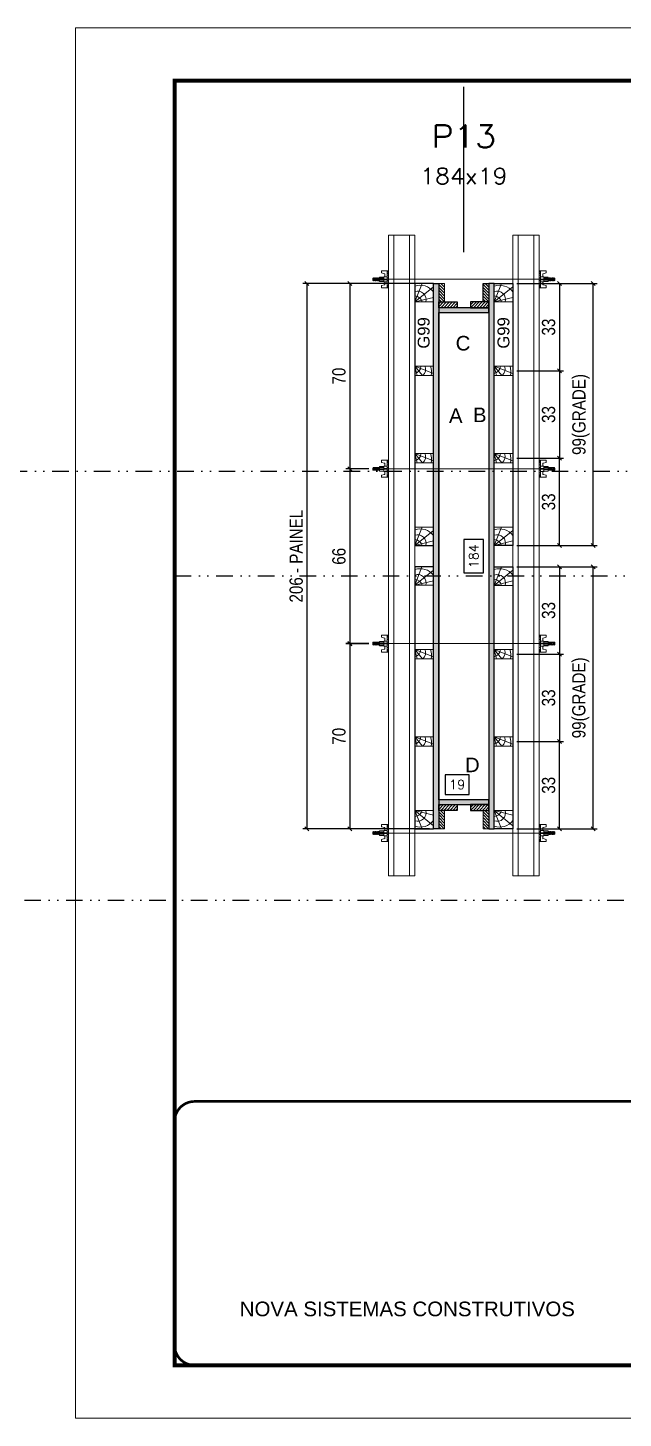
# Model space of a CAD drawing. Extents: x 13770 to 23315, y 867 to 16997.
# Drawn here: x 19119 to 19568, y 11204 to 12254 of the extents above; entities that cross this region are included whole.
import ezdxf
from ezdxf.enums import TextEntityAlignment as Align

# ---------------------------------------------------------------- set-up
doc = ezdxf.new("R2010")
doc.units = 0
for name, pattern in [('CONTINUO', [0]), ('DASHED', [0.75, 0.5, -0.25]), ('DIVIDE2', [0.625, 0.25, -0.125, 0, -0.125, 0, -0.125]), ('HIDDEN', [0.375, 0.25, -0.125])]:
    doc.linetypes.add(name, pattern=pattern)
for name, color, linetype in [('COTA', 241, 'Continuous'), ('cotas', 4, 'Continuous'), ('Nível', 160, 'Continuous'), ('Painéis', 200, 'Continuous'), ('SARRAFO', 251, 'Continuous'), ('Texto de Titulo', 7, 'Continuous'), ('Texto Qtd Sarr', 242, 'Continuous'), ('TEXTO_GERAL', 7, 'Continuous')]:
    doc.layers.add(name, color=color, linetype=linetype)
for name, color, linetype, lineweight in [('Folhas', 255, 'Continuous', 9), ('Hachura', 251, 'Continuous', 9), ('Madeira', 126, 'Continuous', 18), ('Perfil Metálico', 224, 'Continuous', 18), ('SARRAFO DE PRESSAO', 251, 'DASHED', 9), ('Texto Seção', 7, 'Continuous', 15)]:
    doc.layers.add(name, color=color, linetype=linetype, lineweight=lineweight)
doc.styles.add('ARIAL', font='arial.ttf')
doc.styles.add('COTA TECNICA 2X', font='techl___.ttf', dxfattribs={"height": 10})
doc.styles.add('ROMANS', font='romans.shx')
doc.styles.add('SANSSERIF', font='sas_____.pfb')
doc.dimstyles.new('SECAO PILAR', dxfattribs={"dimtxt": 10, "dimasz": 3, "dimexe": 3, "dimexo": 3, "dimgap": 3, "dimtad": 1, "dimdec": 1, "dimlfac": 0.5, "dimzin": 12, "dimdsep": 46, "dimtxsty": 'COTA TECNICA 2X', "dimblk1": 'OBLIQUE', "dimblk2": 'OBLIQUE', "dimsah": 1, "dimcen": 0.9, "dimclrd": 256, "dimclre": 256, "dimclrt": 256, "dimadec": 1, "dimazin": 3, "dimtfac": 1, "dimtdec": 1, "dimtmove": 0, "dimatfit": 3, "dimfxl": 1, "dimtolj": 1, "dimtzin": 12, "dimarcsym": 0})
doc.dimstyles.new('SECÇÃO 2', dxfattribs={"dimtxt": 7, "dimasz": 6, "dimexe": 0.18, "dimexo": 2, "dimgap": -4, "dimtad": 3, "dimdec": 1, "dimlfac": 0.5, "dimzin": 12, "dimdsep": 46, "dimtxsty": 'ROMANS', "dimblk": 'ARCHTICK', "dimcen": 0.09, "dimse1": 1, "dimse2": 1, "dimsd1": 1, "dimsd2": 1, "dimclrd": 180, "dimclre": 5, "dimclrt": 1, "dimadec": 0, "dimazin": 3, "dimtfac": 1, "dimtdec": 1, "dimtofl": 0, "dimtmove": 0, "dimatfit": 3, "dimldrblk": 'ARCHTICK', "dimfxl": 1, "dimtolj": 1, "dimtzin": 0, "dimarcsym": 0})
pattern_1 = [(225, (9940.0792, -11261.8224), (1.12253202, -1.12253202), [])]
pattern_2 = [(225, (9940.0792, -10882.2224), (1.12253202, -1.12253202), [])]

# ---------------------------------------------------------------- blocks, each defined once
blk = doc.blocks.new('9999999999')
at = {"color": 30, "linetype": 'CONTINUO', "const_width": 2}
blk.add_lwpolyline([(99584, 34230.2), (99584, 34414.4, 0.414214), (99569, 34429.4), (98229, 34429.4, 0.414214), (98214, 34414.4), (98214, 34245.2, 0.414214), (98229, 34230.2), (99584, 34230.2)], format="xyb", dxfattribs=at)
at = {"layer": 'Folhas'}
blk.add_lwpolyline([(98139, 34190.2), (99624, 34190.2), (99624, 35240.2), (98139, 35240.2)], close=True, dxfattribs=at)
at = {"layer": 'Folhas', "color": 30, "const_width": 3}
blk.add_lwpolyline([(98214, 34230.2), (99584, 34230.2), (99584, 35200.2), (98214, 35200.2)], close=True, dxfattribs=at)
at = {"color": 7, "linetype": 'Continuous', "ltscale": 5, "style": 'ARIAL'}
blk.add_text('NOVA SISTEMAS CONSTRUTIVOS', height=11.059, dxfattribs=at).set_placement((98263.2, 34267.2))
blk = doc.blocks.new('titulo1')
at = {"layer": 'Defpoints', "color": 252, "linetype": 'HIDDEN', "ltscale": 2}
blk.add_line((0, 0), (0, 125), dxfattribs=at)
at = {"layer": 'Defpoints', "style": 'ROMANS', "oblique": 15}
blk.add_attdef('FOLHA', text='', height=10, dxfattribs=at).set_placement((0, 15.6), align=Align.MIDDLE_CENTER)
at = {"layer": 'Texto Qtd Sarr', "color": 3, "style": 'ROMANS', "oblique": 15}
for tag, height, p in [('TITULO', 17, (0, 71.4)), ('SEÇÃO', 12, (0, 41.5))]:
    blk.add_attdef(tag, text='', height=height, dxfattribs=at).set_placement(p, align=Align.MIDDLE_CENTER)
blk = doc.blocks.new('*D630')
at = {"layer": 'COTA', "color": 180, "lineweight": -2, "transparency": 16777216}
for p, q in [((19463, 11867.9), (19448, 11867.9)), ((19448, 11867.9), (19448, 11842.5)), ((19463, 11842.5), (19463, 11867.9)), ((19448, 11842.5), (19463, 11842.5))]:
    blk.add_line(p, q, dxfattribs=at)
at = {"layer": 'Defpoints', "color": 0, "transparency": 16777216}
for p in [(19429, 12039.2), (19429, 11671.2), (19467, 11671.2)]:
    blk.add_point(p, dxfattribs=at)
at = {"layer": 'COTA', "color": 1, "transparency": 16777216, "insert": (19455.5, 11855.2), "char_height": 7, "attachment_point": 5, "rotation": 90, "style": 'ROMANS'}
blk.add_mtext('\\A1;184', dxfattribs=at)
blk = doc.blocks.new('_ArchTick')
at = {"color": 0, "linetype": 'ByBlock', "const_width": 0.15}
blk.add_lwpolyline([(-0.5, -0.5), (0.5, 0.5)], dxfattribs=at)
blk = doc.blocks.new('*D631')
at = {"layer": 'COTA', "color": 180, "lineweight": -2, "transparency": 16777216}
for p, q in [((19452, 11690.2), (19434, 11690.2)), ((19434, 11690.2), (19434, 11675.2)), ((19452, 11675.2), (19452, 11690.2)), ((19434, 11675.2), (19452, 11675.2))]:
    blk.add_line(p, q, dxfattribs=at)
at = {"layer": 'Defpoints', "color": 0, "transparency": 16777216}
for p in [(19429, 12021.9), (19467, 12021.9), (19429, 11671.2)]:
    blk.add_point(p, dxfattribs=at)
at = {"layer": 'COTA', "color": 1, "transparency": 16777216, "insert": (19443, 11682.7), "char_height": 7, "attachment_point": 5, "style": 'ROMANS'}
blk.add_mtext('\\A1;19', dxfattribs=at)
blk = doc.blocks.new('_Oblique')
at = {"color": 0, "linetype": 'ByBlock', "lineweight": -2}
blk.add_line((-0.5, -0.5), (0.5, 0.5), dxfattribs=at)
blk = doc.blocks.new('*D632')
at = {"layer": 'COTA', "lineweight": -2, "transparency": 16777216}
for p, q in [((19408, 12061.2), (19358.8, 12061.2)), ((19361.8, 12061.2), (19361.8, 11921.1)), ((19376.2, 11921.1), (19358.8, 11921.1))]:
    blk.add_line(p, q, dxfattribs=at)
at = {"layer": 'Defpoints', "color": 0, "transparency": 16777216}
for p in [(19411, 12061.2), (19361.8, 11921.1), (19379.2, 11921.1)]:
    blk.add_point(p, dxfattribs=at)
at = {"layer": 'COTA', "lineweight": -2, "transparency": 16777216, "xscale": 3, "yscale": 3, "zscale": 3}
for p, rotation in [((19361.8, 12061.2), 90), ((19361.8, 11921.1), 270)]:
    blk.add_blockref('_Oblique', p, dxfattribs=dict(at, rotation=rotation))
at = {"layer": 'COTA', "transparency": 16777216, "insert": (19353.7, 11991.2), "char_height": 10, "attachment_point": 5, "rotation": 90, "style": 'COTA TECNICA 2X'}
blk.add_mtext('\\A1;70', dxfattribs=at)
blk = doc.blocks.new('*D633')
at = {"layer": 'COTA', "lineweight": -2, "transparency": 16777216}
for p, q in [((19422, 12061.2), (19326.5, 12061.2)), ((19329.5, 12061.2), (19329.5, 11649.2)), ((19422, 11649.2), (19326.5, 11649.2))]:
    blk.add_line(p, q, dxfattribs=at)
at = {"layer": 'Defpoints', "color": 0, "transparency": 16777216}
for p in [(19425, 12061.2), (19329.5, 11649.2), (19425, 11649.2)]:
    blk.add_point(p, dxfattribs=at)
at = {"layer": 'COTA', "lineweight": -2, "transparency": 16777216, "xscale": 3, "yscale": 3, "zscale": 3}
for p, rotation in [((19329.5, 12061.2), 90), ((19329.5, 11649.2), 270)]:
    blk.add_blockref('_Oblique', p, dxfattribs=dict(at, rotation=rotation))
at = {"layer": 'COTA', "transparency": 16777216, "insert": (19321.4, 11855.2), "char_height": 10, "attachment_point": 5, "rotation": 90, "style": 'COTA TECNICA 2X'}
blk.add_mtext('\\A1;206 - PAINEL', dxfattribs=at)
blk = doc.blocks.new('PONTALETE')
at = {"layer": 'Madeira'}
for q in [(2.71, 7), (7, 5.76), (7, 1.74)]:
    blk.add_line((0, 0), q, dxfattribs=at)
blk.add_lwpolyline([(0, 0), (7, 0), (7, 7), (0, 7)], close=True, dxfattribs=at)
for centre, radius, start, end in [((2.04, 0.06), 6.23, 37.2818, 109.0913), ((1.09, 0.9), 3.19, 343.603, 109.9847), ((-0.21, -0.78), 3.09, 14.6322, 86.0383)]:
    blk.add_arc(centre, radius, start, end, dxfattribs=at)
blk = doc.blocks.new('MEIO PONTALETE')
at = {"layer": 'Madeira'}
for q in [(2.71, 7), (3.5, 2.88), (3.5, 0.87)]:
    blk.add_line((0, 0), q, dxfattribs=at)
blk.add_lwpolyline([(0, 0), (3.5, 0), (3.5, 7), (0, 7)], close=True, dxfattribs=at)
for centre, radius, start, end in [((2.04, 0.06), 6.23, 76.4499, 109.0913), ((1.09, 0.9), 3.19, 40.9063, 109.9847), ((-0.21, -0.78), 3.09, 14.6322, 86.0383)]:
    blk.add_arc(centre, radius, start, end, dxfattribs=at)
blk = doc.blocks.new('*D634')
at = {"layer": 'COTA', "lineweight": -2, "transparency": 16777216}
for p, q in [((19488, 12061.2), (19523.3, 12061.2)), ((19520.3, 12061.2), (19520.3, 11995.2)), ((19488, 11995.2), (19523.3, 11995.2))]:
    blk.add_line(p, q, dxfattribs=at)
at = {"layer": 'Defpoints', "color": 0, "transparency": 16777216}
for p in [(19485, 12061.2), (19485, 11995.2), (19520.3, 11995.2)]:
    blk.add_point(p, dxfattribs=at)
at = {"layer": 'COTA', "lineweight": -2, "transparency": 16777216, "xscale": 3, "yscale": 3, "zscale": 3}
for p, rotation in [((19520.3, 12061.2), 90), ((19520.3, 11995.2), 270)]:
    blk.add_blockref('_Oblique', p, dxfattribs=dict(at, rotation=rotation))
at = {"layer": 'COTA', "transparency": 16777216, "insert": (19512.1, 12028.2), "char_height": 10, "attachment_point": 5, "rotation": 90, "style": 'COTA TECNICA 2X'}
blk.add_mtext('\\A1;33', dxfattribs=at)
blk = doc.blocks.new('*D635')
at = {"layer": 'COTA', "lineweight": -2, "transparency": 16777216}
for p, q in [((19488, 11995.2), (19523.3, 11995.2)), ((19520.3, 11995.2), (19520.3, 11929.2)), ((19488, 11929.2), (19523.3, 11929.2))]:
    blk.add_line(p, q, dxfattribs=at)
at = {"layer": 'Defpoints', "color": 0, "transparency": 16777216}
for p in [(19485, 11995.2), (19485, 11929.2), (19520.3, 11929.2)]:
    blk.add_point(p, dxfattribs=at)
at = {"layer": 'COTA', "lineweight": -2, "transparency": 16777216, "xscale": 3, "yscale": 3, "zscale": 3}
for p, rotation in [((19520.3, 11995.2), 90), ((19520.3, 11929.2), 270)]:
    blk.add_blockref('_Oblique', p, dxfattribs=dict(at, rotation=rotation))
at = {"layer": 'COTA', "transparency": 16777216, "insert": (19512.1, 11962.2), "char_height": 10, "attachment_point": 5, "rotation": 90, "style": 'COTA TECNICA 2X'}
blk.add_mtext('\\A1;33', dxfattribs=at)
blk = doc.blocks.new('C')
at = {"layer": 'Hachura', "color": 0}
for p, q in [((0, 3.22), (0, -3.22)), ((0.45, 3.22), (0, 3.22)), ((0.46, 3.16), (0, 3.16)), ((0.46, 3.05), (0, 3.05)), ((0.46, 2.88), (0, 2.88)), ((0, 2.75), (0, -1.16)), ((0.46, 2.65), (0, 2.65)), ((0.46, 2.23), (0, 2.23)), ((0.46, 1.51), (0, 1.51)), ((0.39, 0.49), (0.17, 0.49)), ((0.45, -3.23), (0.45, 3.22)), ((0.45, 3.22), (2.58, 3.22)), ((1.74, 0.97), (0.45, 0.97)), ((1.45, 0.1), (0.45, 0.1)), ((1.35, 1.94), (1.35, 0.96)), ((2.58, 2.39), (1.47, 2.09)), ((1.74, -0.97), (1.74, 0.97)), ((1.74, 0.97), (1.74, 0.84)), ((1.74, 0.97), (1.74, 0.84)), ((1.74, 0.84), (3.35, 0.84)), ((3.35, 0.45), (1.74, 0.45)), ((2.58, 3.22), (2.58, 2.39)), ((3.32, 0.84), (3.32, -0.84)), ((3.35, 0.84), (3.35, -0.84)), ((3.68, 0.45), (3.35, 0.45)), ((3.84, -0.52), (3.35, 0.45)), ((3.35, 0.06), (3.67, -0.57)), ((3.68, 0.45), (4.16, -0.52)), ((3.72, 0.5), (4.25, -0.57)), ((4.37, -0.55), (3.83, 0.53)), ((4.15, 0.45), (3.93, 0.45)), ((4.42, -0.52), (3.93, 0.45)), ((4.15, 0.45), (4.26, 0.45)), ((4.26, 0.45), (4.74, -0.52)), ((4.3, 0.5), (4.83, -0.57)), ((4.95, -0.55), (4.41, 0.53)), ((4.51, 0.45), (4.84, 0.45)), ((5, -0.52), (4.51, 0.45)), ((4.84, 0.45), (5.32, -0.52)), ((4.88, 0.5), (5.41, -0.57)), ((5.53, -0.55), (4.99, 0.53)), ((5.58, -0.52), (5.09, 0.45)), ((5.42, 0.45), (5.09, 0.45)), ((5.58, -0.52), (5.09, 0.45)), ((5.42, 0.45), (5.74, -0.19)), ((5.46, 0.5), (5.74, -0.07)), ((5.74, 0.19), (5.57, 0.53)), ((5.74, 0.32), (5.68, 0.45)), ((5.68, 0.45), (5.74, 0.45)), ((5.74, 0.45), (5.9, 0.29)), ((5.74, 0.45), (5.74, -0.52)), ((5.9, -0.36), (5.9, 0.29)), ((0.45, 0), (0, 0)), ((0.46, -1.52), (0, -1.52)), ((0.46, -2.23), (0, -2.23)), ((0.46, -2.65), (0, -2.65)), ((0.46, -2.88), (0, -2.88)), ((0.46, -3.05), (0, -3.05)), ((0.46, -3.16), (0, -3.16)), ((0, -3.22), (2.57, -3.22)), ((0.08, -0.48), (0.29, -0.48)), ((0.29, -0.48), (0.4, -0.48)), ((0.45, 0), (0.45, -0.97)), ((0.45, -0.16), (1.45, -0.16)), ((0.45, -0.65), (0.45, -0.32)), ((0.45, -3.23), (0.45, -0.65)), ((0.45, -0.97), (1.74, -0.97)), ((1.35, -1.94), (1.35, -0.97)), ((2.58, -2.39), (1.47, -2.1)), ((3.35, -0.32), (1.74, -0.32)), ((3.35, -0.84), (1.74, -0.84)), ((2.58, -3.23), (2.58, -2.39)), ((3.35, -0.07), (3.58, -0.52)), ((3.35, -0.52), (3.58, -0.52)), ((3.84, -0.52), (4.16, -0.52)), ((4.42, -0.52), (4.74, -0.52)), ((4.63, -0.52), (4.74, -0.52)), ((5, -0.52), (5.32, -0.52)), ((5.58, -0.52), (5.74, -0.52)), ((5.74, -0.52), (5.9, -0.36)), ((5.74, -0.52), (5.74, -0.52))]:
    blk.add_line(p, q, dxfattribs=at)
for centre, radius, start, end in [((1.52, 1.94), 0.161, 104.7436, 180), ((1.44, -0.03), 0.129, 272.695, 87.305), ((3.81, 0.39), 0.143, 25.5688, 154.4312), ((4.39, 0.39), 0.143, 25.5688, 154.4312), ((4.97, 0.39), 0.143, 25.5688, 154.4312), ((5.55, 0.39), 0.143, 25.5688, 154.4312), ((0.17, -0.37), 0.174, 221.744, 317.8592), ((1.52, -1.94), 0.161, 180, 255.2564), ((3.71, -0.4), 0.174, 222.1408, 318.256), ((4.29, -0.4), 0.174, 222.1408, 318.256), ((4.87, -0.4), 0.174, 222.1408, 318.256), ((5.45, -0.4), 0.174, 222.1408, 318.256), ((5.61, -0.4), 0.174, 317.8592, 318.256)]:
    blk.add_arc(centre, radius, start, end, dxfattribs=at)
blk = doc.blocks.new('*D636')
at = {"layer": 'COTA', "lineweight": -2, "transparency": 16777216}
for p, q in [((19488, 11929.2), (19523.3, 11929.2)), ((19520.3, 11863.2), (19520.3, 11929.2)), ((19488, 11863.2), (19523.3, 11863.2))]:
    blk.add_line(p, q, dxfattribs=at)
at = {"layer": 'Defpoints', "color": 0, "transparency": 16777216}
for p in [(19485, 11929.2), (19520.3, 11929.2), (19485, 11863.2)]:
    blk.add_point(p, dxfattribs=at)
at = {"layer": 'COTA', "lineweight": -2, "transparency": 16777216, "xscale": 3, "yscale": 3, "zscale": 3}
for p, rotation in [((19520.3, 11929.2), 90), ((19520.3, 11863.2), 270)]:
    blk.add_blockref('_Oblique', p, dxfattribs=dict(at, rotation=rotation))
at = {"layer": 'COTA', "transparency": 16777216, "insert": (19512.1, 11896.2), "char_height": 10, "attachment_point": 5, "rotation": 90, "style": 'COTA TECNICA 2X'}
blk.add_mtext('\\A1;33', dxfattribs=at)
blk = doc.blocks.new('*D637')
at = {"layer": 'COTA', "lineweight": -2, "transparency": 16777216}
for p, q in [((19488.1, 12061.2), (19548.7, 12061.2)), ((19545.7, 11863.2), (19545.7, 12061.2)), ((19488, 11863.2), (19548.7, 11863.2))]:
    blk.add_line(p, q, dxfattribs=at)
at = {"layer": 'Defpoints', "color": 0, "transparency": 16777216}
for p in [(19485.1, 12061.2), (19545.7, 12061.2), (19485, 11863.2)]:
    blk.add_point(p, dxfattribs=at)
at = {"layer": 'COTA', "lineweight": -2, "transparency": 16777216, "xscale": 3, "yscale": 3, "zscale": 3}
for p, rotation in [((19545.7, 12061.2), 90), ((19545.7, 11863.2), 270)]:
    blk.add_blockref('_Oblique', p, dxfattribs=dict(at, rotation=rotation))
at = {"layer": 'COTA', "transparency": 16777216, "insert": (19536.5, 11962.2), "char_height": 10, "attachment_point": 5, "rotation": 90, "style": 'COTA TECNICA 2X'}
blk.add_mtext('\\A1;99(GRADE)', dxfattribs=at)
blk = doc.blocks.new('*D638')
at = {"layer": 'COTA', "lineweight": -2, "transparency": 16777216}
for p, q in [((19488, 11847.2), (19523.3, 11847.2)), ((19520.3, 11847.2), (19520.3, 11781.2)), ((19488, 11781.2), (19523.3, 11781.2))]:
    blk.add_line(p, q, dxfattribs=at)
at = {"layer": 'Defpoints', "color": 0, "transparency": 16777216}
for p in [(19485, 11847.2), (19485, 11781.2), (19520.3, 11781.2)]:
    blk.add_point(p, dxfattribs=at)
at = {"layer": 'COTA', "lineweight": -2, "transparency": 16777216, "xscale": 3, "yscale": 3, "zscale": 3}
for p, rotation in [((19520.3, 11847.2), 90), ((19520.3, 11781.2), 270)]:
    blk.add_blockref('_Oblique', p, dxfattribs=dict(at, rotation=rotation))
at = {"layer": 'COTA', "transparency": 16777216, "insert": (19512.1, 11814.2), "char_height": 10, "attachment_point": 5, "rotation": 90, "style": 'COTA TECNICA 2X'}
blk.add_mtext('\\A1;33', dxfattribs=at)
blk = doc.blocks.new('*D639')
at = {"layer": 'COTA', "lineweight": -2, "transparency": 16777216}
for p, q in [((19488, 11781.2), (19523.3, 11781.2)), ((19520.3, 11781.2), (19520.3, 11715.2)), ((19488, 11715.2), (19523.3, 11715.2))]:
    blk.add_line(p, q, dxfattribs=at)
at = {"layer": 'Defpoints', "color": 0, "transparency": 16777216}
for p in [(19485, 11781.2), (19485, 11715.2), (19520.3, 11715.2)]:
    blk.add_point(p, dxfattribs=at)
at = {"layer": 'COTA', "lineweight": -2, "transparency": 16777216, "xscale": 3, "yscale": 3, "zscale": 3}
for p, rotation in [((19520.3, 11781.2), 90), ((19520.3, 11715.2), 270)]:
    blk.add_blockref('_Oblique', p, dxfattribs=dict(at, rotation=rotation))
at = {"layer": 'COTA', "transparency": 16777216, "insert": (19512.1, 11748.2), "char_height": 10, "attachment_point": 5, "rotation": 90, "style": 'COTA TECNICA 2X'}
blk.add_mtext('\\A1;33', dxfattribs=at)
blk = doc.blocks.new('*D641')
at = {"layer": 'COTA', "lineweight": -2, "transparency": 16777216}
for p, q in [((19488, 11715.2), (19523.3, 11715.2)), ((19520.3, 11649.2), (19520.3, 11715.2)), ((19488, 11649.2), (19523.3, 11649.2))]:
    blk.add_line(p, q, dxfattribs=at)
at = {"layer": 'Defpoints', "color": 0, "transparency": 16777216}
for p in [(19485, 11715.2), (19520.3, 11715.2), (19485, 11649.2)]:
    blk.add_point(p, dxfattribs=at)
at = {"layer": 'COTA', "lineweight": -2, "transparency": 16777216, "xscale": 3, "yscale": 3, "zscale": 3}
for p, rotation in [((19520.3, 11715.2), 90), ((19520.3, 11649.2), 270)]:
    blk.add_blockref('_Oblique', p, dxfattribs=dict(at, rotation=rotation))
at = {"layer": 'COTA', "transparency": 16777216, "insert": (19512.1, 11682.2), "char_height": 10, "attachment_point": 5, "rotation": 90, "style": 'COTA TECNICA 2X'}
blk.add_mtext('\\A1;33', dxfattribs=at)
blk = doc.blocks.new('*D640')
at = {"layer": 'COTA', "lineweight": -2, "transparency": 16777216}
for p, q in [((19488, 11847.2), (19548.7, 11847.2)), ((19545.7, 11649.2), (19545.7, 11847.2)), ((19488, 11649.2), (19548.7, 11649.2))]:
    blk.add_line(p, q, dxfattribs=at)
at = {"layer": 'Defpoints', "color": 0, "transparency": 16777216}
for p in [(19485, 11847.2), (19545.7, 11847.2), (19485, 11649.2)]:
    blk.add_point(p, dxfattribs=at)
at = {"layer": 'COTA', "lineweight": -2, "transparency": 16777216, "xscale": 3, "yscale": 3, "zscale": 3}
for p, rotation in [((19545.7, 11847.2), 90), ((19545.7, 11649.2), 270)]:
    blk.add_blockref('_Oblique', p, dxfattribs=dict(at, rotation=rotation))
at = {"layer": 'COTA', "transparency": 16777216, "insert": (19536.4, 11748.2), "char_height": 10, "attachment_point": 5, "rotation": 90, "style": 'COTA TECNICA 2X'}
blk.add_mtext('\\A1;99(GRADE)', dxfattribs=at)
blk = doc.blocks.new('*D642')
at = {"layer": 'COTA', "lineweight": -2, "transparency": 16777216}
for p, q in [((19376.2, 11921.1), (19358.8, 11921.1)), ((19361.8, 11921.1), (19361.8, 11789.1)), ((19376.2, 11789.1), (19358.8, 11789.1))]:
    blk.add_line(p, q, dxfattribs=at)
at = {"layer": 'Defpoints', "color": 0, "transparency": 16777216}
for p in [(19379.2, 11921.1), (19361.8, 11789.1), (19379.2, 11789.1)]:
    blk.add_point(p, dxfattribs=at)
at = {"layer": 'COTA', "lineweight": -2, "transparency": 16777216, "xscale": 3, "yscale": 3, "zscale": 3}
for p, rotation in [((19361.8, 11921.1), 90), ((19361.8, 11789.1), 270)]:
    blk.add_blockref('_Oblique', p, dxfattribs=dict(at, rotation=rotation))
at = {"layer": 'COTA', "transparency": 16777216, "insert": (19353.7, 11855.1), "char_height": 10, "attachment_point": 5, "rotation": 90, "style": 'COTA TECNICA 2X'}
blk.add_mtext('\\A1;66', dxfattribs=at)
blk = doc.blocks.new('*D643')
at = {"layer": 'COTA', "lineweight": -2, "transparency": 16777216}
for p, q in [((19376.2, 11789.2), (19358.8, 11789.2)), ((19361.8, 11789.2), (19361.8, 11649.2)), ((19408, 11649.2), (19358.8, 11649.2))]:
    blk.add_line(p, q, dxfattribs=at)
at = {"layer": 'Defpoints', "color": 0, "transparency": 16777216}
for p in [(19379.2, 11789.2), (19361.8, 11649.2), (19411, 11649.2)]:
    blk.add_point(p, dxfattribs=at)
at = {"layer": 'COTA', "lineweight": -2, "transparency": 16777216, "xscale": 3, "yscale": 3, "zscale": 3}
for p, rotation in [((19361.8, 11789.2), 90), ((19361.8, 11649.2), 270)]:
    blk.add_blockref('_Oblique', p, dxfattribs=dict(at, rotation=rotation))
at = {"layer": 'COTA', "transparency": 16777216, "insert": (19353.7, 11719.2), "char_height": 10, "attachment_point": 5, "rotation": 90, "style": 'COTA TECNICA 2X'}
blk.add_mtext('\\A1;70', dxfattribs=at)

msp = doc.modelspace()

# ---------------------------------------------------------------- hatches: boundary and pattern name
at = {"layer": 'Hachura'}
h = msp.add_hatch(color=256, dxfattribs=at)
h.dxf.hatch_style = 1
h.paths.add_polyline_path([(19429.03, 11649.19), (19425.03, 11649.19), (19425.03, 12061.19), (19429.03, 12061.19)])
h = msp.add_hatch(dxfattribs=at)
h.set_pattern_fill('ANSI31', color=256, scale=0.5, angle=90, style=0)
h.set_pattern_definition([(135, (-3462.377, 21185.1376), (-1.12253202, -1.12253202), [])])
h.paths.add_polyline_path([(19429.03, 12047.19), (19433.43, 12047.19), (19433.43, 12061.19), (19429.03, 12061.19)])
h = msp.add_hatch(dxfattribs=at)
h.set_pattern_fill('ANSI31', color=256, scale=0.5, angle=90, style=0)
h.set_pattern_definition([(135, (-3428.777, 21185.1376), (-1.12253202, -1.12253202), [])])
h.paths.add_polyline_path([(19462.63, 12047.19), (19467.03, 12047.19), (19467.03, 12061.19), (19462.63, 12061.19)])
h = msp.add_hatch(color=256, dxfattribs=at)
h.dxf.hatch_style = 1
h.paths.add_polyline_path([(19467.03, 11649.19), (19471.03, 11649.19), (19471.03, 12061.19), (19467.03, 12061.19)])
h = msp.add_hatch(dxfattribs=at)
h.set_pattern_fill('ANSI31', color=256, scale=0.5, angle=540, style=0)
h.set_pattern_definition(pattern_2)
h.paths.add_polyline_path([(19429.03, 12047.19), (19429.03, 12042.79), (19443.03, 12042.79), (19443.03, 12047.19)])
h = msp.add_hatch(dxfattribs=at)
h.set_pattern_fill('ANSI31', color=256, scale=0.5, angle=540, style=0)
h.set_pattern_definition(pattern_2)
h.paths.add_polyline_path([(19467.03, 12047.19), (19467.03, 12042.79), (19453.03, 12042.79), (19453.03, 12047.19)])
h = msp.add_hatch(color=256, dxfattribs=at)
h.dxf.hatch_style = 1
h.paths.add_polyline_path([(19429.03, 12042.79), (19429.03, 12039.19), (19467.03, 12039.19), (19467.03, 12042.79)])
h = msp.add_hatch(color=256, dxfattribs=at)
h.dxf.hatch_style = 1
h.paths.add_polyline_path([(19429.03, 11671.19), (19429.03, 11667.59), (19467.03, 11667.59), (19467.03, 11671.19)])
h = msp.add_hatch(dxfattribs=at)
h.set_pattern_fill('ANSI31', color=256, scale=0.5, angle=540, style=0)
h.set_pattern_definition(pattern_1)
h.paths.add_polyline_path([(19429.03, 11667.59), (19429.03, 11663.19), (19443.03, 11663.19), (19443.03, 11667.59)])
h = msp.add_hatch(dxfattribs=at)
h.set_pattern_fill('ANSI31', color=256, scale=0.5, angle=540, style=0)
h.set_pattern_definition(pattern_1)
h.paths.add_polyline_path([(19467.03, 11667.59), (19467.03, 11663.19), (19453.03, 11663.19), (19453.03, 11667.59)])
h = msp.add_hatch(dxfattribs=at)
h.set_pattern_fill('ANSI31', color=256, scale=0.5, angle=90, style=0)
h.set_pattern_definition([(135, (-3462.377, 20917.1376), (-1.12253202, -1.12253202), [])])
h.paths.add_polyline_path([(19429.03, 11663.19), (19433.43, 11663.19), (19433.43, 11649.19), (19429.03, 11649.19)])
h = msp.add_hatch(dxfattribs=at)
h.set_pattern_fill('ANSI31', color=256, scale=0.5, angle=90, style=0)
h.set_pattern_definition([(135, (-3428.777, 20917.1376), (-1.12253202, -1.12253202), [])])
h.paths.add_polyline_path([(19462.63, 11663.19), (19467.03, 11663.19), (19467.03, 11649.19), (19462.63, 11649.19)])

# ---------------------------------------------------------------- linework, layer by layer
for points in [[(19425.01, 12061.19), (19411.01, 12061.19), (19411.01, 11863.19), (19425.01, 11863.19)], [(19471.05, 12061.19), (19485.05, 12061.19), (19485.05, 11863.19), (19471.05, 11863.19)], [(19424.99, 11847.19), (19410.99, 11847.19), (19410.99, 11649.19), (19424.99, 11649.19)], [(19471.03, 11847.19), (19485.03, 11847.19), (19485.03, 11649.19), (19471.03, 11649.19)]]:
    msp.add_lwpolyline(points, close=True)
at = {"layer": 'cotas'}
msp.add_lwpolyline([(19467.03, 12039.19), (19467.03, 11671.19), (19429.03, 11671.19), (19429.03, 12039.19)], close=True, dxfattribs=at)
at = {"layer": 'Hachura'}
for p, q in [((19380.23, 12064.32), (19512.03, 12064.31)), ((19380.23, 11921.19), (19512.03, 11921.18)), ((19380.23, 11789.18), (19512.03, 11789.19)), ((19380.23, 11646.05), (19512.03, 11646.06))]:
    msp.add_line(p, q, dxfattribs=at)
at = {"layer": 'Madeira'}
for points in [[(19433.43, 12061.19), (19433.43, 12047.19), (19429.03, 12047.19), (19429.03, 12061.19)], [(19433.43, 11649.19), (19433.43, 11663.19), (19429.03, 11663.19), (19429.03, 11649.19)], [(19467.03, 11649.19), (19467.03, 11663.19), (19462.63, 11663.19), (19462.63, 11649.19)]]:
    msp.add_lwpolyline(points, close=True, dxfattribs=at)
at = {"layer": 'Nível', "color": 4, "linetype": 'DIVIDE2', "ltscale": 50}
for p, q in [((17973.41, 11919.3), (21112.79, 11919.3)), ((19229.5, 11840.3), (21112.79, 11840.3)), ((13769.54, 11595.3), (21112.79, 11595.3))]:
    msp.add_line(p, q, dxfattribs=at)
at = {"layer": 'Painéis', "color": 32, "true_color": 0xcd6928}
for points in [[(19429.03, 11649.19), (19425.03, 11649.19), (19425.03, 12061.19), (19429.03, 12061.19)], [(19467.03, 11649.19), (19471.03, 11649.19), (19471.03, 12061.19), (19467.03, 12061.19)], [(19429.03, 12042.79), (19429.03, 12039.19), (19467.03, 12039.19), (19467.03, 12042.79)], [(19429.03, 11671.19), (19429.03, 11667.59), (19467.03, 11667.59), (19467.03, 11671.19)]]:
    msp.add_lwpolyline(points, close=True, dxfattribs=at)
at = {"layer": 'Perfil Metálico'}
for p, q in [((19391.03, 12097.69), (19391.03, 11613.69)), ((19411.03, 12097.69), (19391.03, 12097.69)), ((19395.03, 11613.69), (19395.03, 12097.69)), ((19407.03, 11613.69), (19407.03, 12097.69)), ((19411.03, 12097.69), (19411.03, 11613.69)), ((19485.03, 12097.69), (19485.03, 11613.69)), ((19485.03, 12097.69), (19505.03, 12097.69)), ((19489.03, 11613.69), (19489.03, 12097.69)), ((19501.03, 11613.69), (19501.03, 12097.69)), ((19505.03, 12097.69), (19505.03, 11613.69)), ((19411.03, 11613.69), (19391.03, 11613.69)), ((19485.03, 11613.69), (19505.03, 11613.69))]:
    msp.add_line(p, q, dxfattribs=at)
at = {"layer": 'SARRAFO'}
for points in [[(19467.03, 12061.19), (19467.03, 12047.19), (19462.63, 12047.19), (19462.63, 12061.19)], [(19443.03, 12042.79), (19429.03, 12042.79), (19429.03, 12047.19), (19443.03, 12047.19)], [(19443.03, 12042.79), (19429.03, 12042.79), (19429.03, 12047.19), (19443.03, 12047.19)], [(19453.03, 12042.79), (19467.03, 12042.79), (19467.03, 12047.19), (19453.03, 12047.19)], [(19453.03, 12042.79), (19467.03, 12042.79), (19467.03, 12047.19), (19453.03, 12047.19)], [(19443.03, 11663.19), (19429.03, 11663.19), (19429.03, 11667.59), (19443.03, 11667.59)], [(19443.03, 11663.19), (19429.03, 11663.19), (19429.03, 11667.59), (19443.03, 11667.59)], [(19453.03, 11663.19), (19467.03, 11663.19), (19467.03, 11667.59), (19453.03, 11667.59)], [(19453.03, 11663.19), (19467.03, 11663.19), (19467.03, 11667.59), (19453.03, 11667.59)]]:
    msp.add_lwpolyline(points, close=True, dxfattribs=at)

# ---------------------------------------------------------------- block references
at = {"layer": 'Hachura', "linetype": 'Continuous', "yscale": 2, "zscale": 2}
for p, xscale in [((19391.03, 12064.32), -2), ((19505.03, 12064.32), 2), ((19391.03, 11921.19), -2), ((19505.03, 11921.19), 2)]:
    msp.add_blockref('C', p, dxfattribs=dict(at, xscale=xscale))
at = {"layer": 'Hachura', "linetype": 'Continuous', "yscale": 2, "zscale": 2, "rotation": 180}
for p, xscale in [((19391.03, 11789.18), 2), ((19505.03, 11789.18), -2), ((19391.03, 11646.05), 2), ((19505.03, 11646.05), -2)]:
    msp.add_blockref('C', p, dxfattribs=dict(at, xscale=xscale))
at = {"layer": 'Madeira', "xscale": 2, "yscale": 2, "zscale": 2}
for p in [(19411.01, 12047.19), (19471.03, 12047.18), (19411.01, 11863.19), (19471.03, 11863.19), (19410.99, 11833.19), (19471.01, 11833.18)]:
    msp.add_blockref('PONTALETE', p, dxfattribs=at)
at = {"layer": 'Madeira'}
for name, p, xscale, yscale, zscale, rotation in [('MEIO PONTALETE', (19411.01, 11998.69), 1.999999997962732, 1.999999997962732, 1.999999997962732, 270), ('MEIO PONTALETE', (19471.03, 11998.68), 1.999999997962732, 1.999999997962732, 1.999999997962732, 270), ('MEIO PONTALETE', (19411.01, 11932.69), 1.999999997962732, 1.999999997962732, 1.999999997962732, 270), ('MEIO PONTALETE', (19471.03, 11932.68), 1.999999997962732, 1.999999997962732, 1.999999997962732, 270), ('MEIO PONTALETE', (19410.99, 11784.69), 1.999999997962732, 1.999999997962732, 1.999999997962732, 270), ('MEIO PONTALETE', (19471.01, 11784.68), 1.999999997962732, 1.999999997962732, 1.999999997962732, 270), ('MEIO PONTALETE', (19410.99, 11718.69), 1.999999997962732, 1.999999997962732, 1.999999997962732, 270), ('MEIO PONTALETE', (19471.01, 11718.68), 1.999999997962732, 1.999999997962732, 1.999999997962732, 270), ('PONTALETE', (19411.01, 11663.19), -2, 2, 2, 180), ('PONTALETE', (19471.03, 11663.18), -2, 2, 2, 180)]:
    msp.add_blockref(name, p, dxfattribs=dict(at, xscale=xscale, yscale=yscale, zscale=zscale, rotation=rotation))
at = {"layer": 'SARRAFO DE PRESSAO', "color": 6, "linetype": 'ByBlock'}
msp.add_blockref('9999999999', (-78984.48, -22985.99), dxfattribs=at)
at = {"layer": 'Texto Seção'}
ref = msp.add_blockref('titulo1', (19448.03, 12084.76), dxfattribs=at)
ref.add_attrib('TITULO', 'P13', dxfattribs={"layer": 'Texto de Titulo', "color": 7, "height": 17, "style": 'ROMANS', "width": 1.1}).set_placement((19448.03, 12172.26), align=Align.MIDDLE_CENTER)
ref.add_attrib('SEÇÃO', '184x19', dxfattribs={"layer": 'Texto de Titulo', "color": 7, "height": 12, "style": 'ROMANS', "width": 1.1}).set_placement((19448.03, 12142.26), align=Align.MIDDLE_CENTER)

# ---------------------------------------------------------------- texts
at = {"layer": 'Texto Seção', "color": 0, "linetype": 'Continuous', "style": 'SANSSERIF'}
for p in [(19417.66, 12011.93), (19477.96, 12011.93)]:
    msp.add_text('G99', height=9, rotation=90, dxfattribs=at).set_placement(p, align=Align.MIDDLE_LEFT)
at = {"layer": 'TEXTO_GERAL', "style": 'ARIAL'}
for s, p in [('C', (19447.4, 12016.03)), ('A', (19441.92, 11961.31)), ('B', (19460.06, 11961.91)), ('D', (19454.44, 11697.58))]:
    msp.add_text(s, height=11, dxfattribs=at).set_placement(p, align=Align.MIDDLE_CENTER)

# ---------------------------------------------------------------- dimensions: what is measured, and where the dimension line sits
at = {"layer": 'COTA'}
for base, p1, p2, angle, text, picture, middle in [((19329.53, 11649.19), (19425.01, 12061.19), (19425.01, 11649.19), 270, '<> - PAINEL', '*D633', (19321.43, 11855.19)), ((19545.69, 12061.19), (19485.03, 11863.19), (19485.05, 12061.19), 90, '<>(GRADE)', '*D637', (19536.47, 11962.19)), ((19545.67, 11847.19), (19485.01, 11649.19), (19485.03, 11847.19), 90, '<>(GRADE)', '*D640', (19536.45, 11748.19))]:
    dim = msp.add_linear_dim(base=base, p1=p1, p2=p2, angle=angle, text=text, dimstyle='SECAO PILAR', dxfattribs=at)
    dim.commit()
    dim.dimension.update_dxf_attribs({"geometry": picture, "text_midpoint": middle})
for base, p1, p2, angle, picture, middle in [((19361.76, 11921.12), (19411.03, 12061.19), (19379.23, 11921.12), 270, '*D632', (19353.65, 11991.15)), ((19520.34, 11995.18), (19485.03, 12061.18), (19485.03, 11995.18), 270, '*D634', (19512.12, 12028.18)), ((19520.34, 11929.18), (19485.03, 11995.18), (19485.03, 11929.18), 270, '*D635', (19512.12, 11962.18)), ((19520.34, 11929.18), (19485.03, 11863.19), (19485.03, 11929.18), 90, '*D636', (19512.12, 11896.18)), ((19361.76, 11789.15), (19379.23, 11921.12), (19379.23, 11789.15), 90, '*D642', (19353.65, 11855.14)), ((19520.32, 11781.18), (19485.01, 11847.18), (19485.01, 11781.18), 270, '*D638', (19512.1, 11814.18)), ((19520.32, 11715.18), (19485.01, 11781.18), (19485.01, 11715.18), 270, '*D639', (19512.1, 11748.18)), ((19520.32, 11715.18), (19485.01, 11649.19), (19485.01, 11715.18), 90, '*D641', (19512.1, 11682.18))]:
    dim = msp.add_linear_dim(base=base, p1=p1, p2=p2, angle=angle, dimstyle='SECAO PILAR', dxfattribs=at)
    dim.commit()
    dim.dimension.update_dxf_attribs({"geometry": picture, "text_midpoint": middle})
for base, p1, p2, angle, picture, middle in [((19467.03, 11671.19), (19429.03, 12039.19), (19429.03, 11671.19), 270, '*D630', (19467.03, 11855.19)), ((19429.03, 11671.19), (19467.03, 12021.87), (19429.03, 12021.87), 180, '*D631', (19443.03, 11671.19))]:
    dim = msp.add_linear_dim(base=base, p1=p1, p2=p2, angle=angle, dimstyle='SECÇÃO 2', dxfattribs=at)
    dim.commit()
    dim.dimension.update_dxf_attribs({"geometry": picture, "text_midpoint": middle, "dimtype": 160})
dim = msp.add_linear_dim(base=(19361.76, 11649.19), p1=(19379.23, 11789.25), p2=(19410.99, 11649.19), angle=90, dimstyle='SECAO PILAR', override={"dimtmove": 1}, dxfattribs=at)
dim.commit()
dim.dimension.update_dxf_attribs({"geometry": '*D643', "text_midpoint": (19353.65, 11719.22)})

doc.saveas('drawing.dxf')
